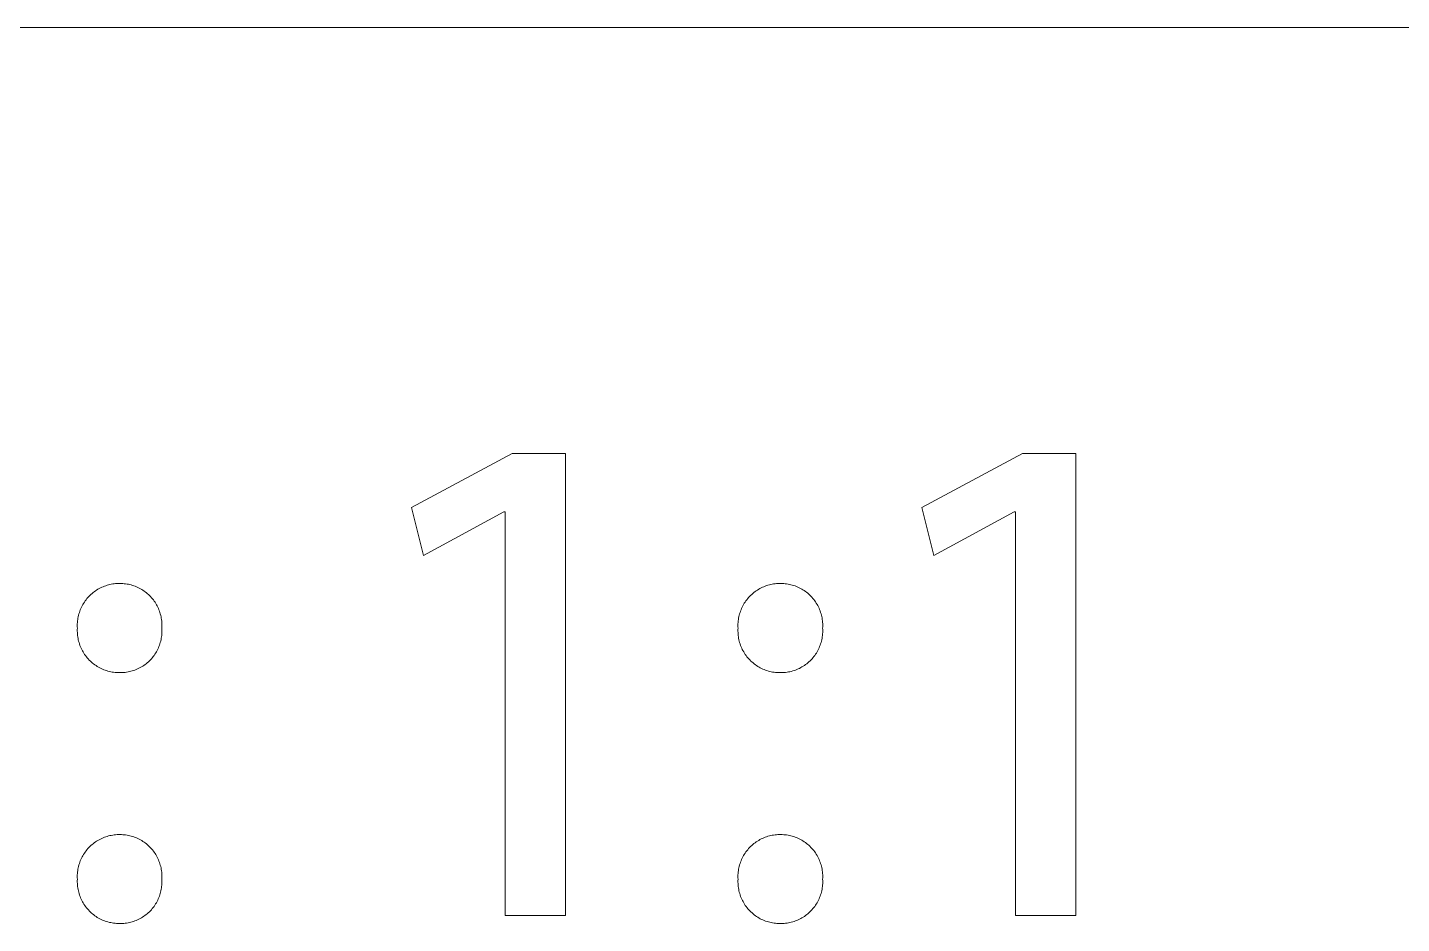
# Model space of a CAD drawing. Header units: millimetres. Extents: x 373 to 3451, y -552 to 1598.
# Drawn here: x 3263.1 to 3322.7, y -418.7 to -379.9 of the extents above; entities that cross this region are included whole.
import ezdxf

# ---------------------------------------------------------------- set-up
doc = ezdxf.new("R2010")
doc.units = ezdxf.units.MM
doc.header["$MEASUREMENT"] = 0
doc.layers.add('Domyślny', color=7, linetype='Continuous', true_color=0x000000)

msp = doc.modelspace()

# ---------------------------------------------------------------- linework, layer by layer
at = {"layer": 'Domyślny', "color": 18, "lineweight": 15, "true_color": 0x000000}
for p, q in [((2287.644, -379.874), (3450.742, -379.874)), ((3279.734, -400.677), (3284.1, -398.34)), ((3284.1, -398.34), (3286.416, -398.34)), ((3286.416, -398.34), (3286.416, -418.367)), ((3301.873, -400.677), (3306.239, -398.34)), ((3306.239, -398.34), (3308.555, -398.34)), ((3308.555, -398.34), (3308.555, -418.367)), ((3280.256, -402.758), (3279.734, -400.677)), ((3283.741, -400.872), (3280.256, -402.758)), ((3283.802, -400.872), (3283.741, -400.872)), ((3283.802, -418.367), (3283.802, -400.872)), ((3302.396, -402.758), (3301.873, -400.677)), ((3305.88, -400.872), (3302.396, -402.758)), ((3305.942, -400.872), (3305.88, -400.872)), ((3305.942, -418.367), (3305.942, -400.872)), ((3266.476, -404.07), (3266.536, -404.051)), ((3266.536, -404.051), (3266.596, -404.034)), ((3266.596, -404.034), (3266.657, -404.019)), ((3266.657, -404.019), (3266.718, -404.006)), ((3266.718, -404.006), (3266.78, -403.996)), ((3266.78, -403.996), (3266.842, -403.987)), ((3266.842, -403.987), (3266.904, -403.981)), ((3266.904, -403.981), (3266.966, -403.976)), ((3266.966, -403.976), (3267.029, -403.974)), ((3267.029, -403.974), (3267.092, -403.974)), ((3267.092, -403.974), (3267.154, -403.975)), ((3267.154, -403.975), (3267.216, -403.977)), ((3267.216, -403.977), (3267.278, -403.982)), ((3267.278, -403.982), (3267.339, -403.989)), ((3267.339, -403.989), (3267.401, -403.999)), ((3267.401, -403.999), (3267.462, -404.01)), ((3267.462, -404.01), (3267.522, -404.023)), ((3267.522, -404.023), (3267.583, -404.038)), ((3267.583, -404.038), (3267.642, -404.056)), ((3267.642, -404.056), (3267.701, -404.075)), ((3295.139, -404.068), (3295.199, -404.049)), ((3295.199, -404.049), (3295.259, -404.032)), ((3295.259, -404.032), (3295.32, -404.018)), ((3295.32, -404.018), (3295.382, -404.005)), ((3295.382, -404.005), (3295.444, -403.994)), ((3295.444, -403.994), (3295.506, -403.986)), ((3295.506, -403.986), (3295.568, -403.98)), ((3295.568, -403.98), (3295.631, -403.976)), ((3295.631, -403.976), (3295.694, -403.974)), ((3295.694, -403.974), (3295.757, -403.974)), ((3295.757, -403.974), (3295.82, -403.975)), ((3295.82, -403.975), (3295.883, -403.978)), ((3295.883, -403.978), (3295.946, -403.984)), ((3295.946, -403.984), (3296.009, -403.992)), ((3296.009, -403.992), (3296.071, -404.002)), ((3296.071, -404.002), (3296.134, -404.014)), ((3296.134, -404.014), (3296.195, -404.028)), ((3296.195, -404.028), (3296.256, -404.044)), ((3296.256, -404.044), (3296.317, -404.063)), ((3296.317, -404.063), (3296.377, -404.083)), ((3265.622, -404.681), (3265.661, -404.632)), ((3265.661, -404.632), (3265.702, -404.584)), ((3265.702, -404.584), (3265.744, -404.538)), ((3265.744, -404.538), (3265.788, -404.493)), ((3265.788, -404.493), (3265.834, -404.45)), ((3265.834, -404.45), (3265.881, -404.409)), ((3265.881, -404.409), (3265.929, -404.369)), ((3265.929, -404.369), (3265.979, -404.331)), ((3265.979, -404.331), (3266.03, -404.295)), ((3266.03, -404.295), (3266.082, -404.26)), ((3266.082, -404.26), (3266.135, -404.227)), ((3266.135, -404.227), (3266.19, -404.196)), ((3266.19, -404.196), (3266.245, -404.167)), ((3266.245, -404.167), (3266.302, -404.14)), ((3266.302, -404.14), (3266.359, -404.115)), ((3266.359, -404.115), (3266.417, -404.092)), ((3266.417, -404.092), (3266.476, -404.07)), ((3267.701, -404.075), (3267.759, -404.097)), ((3267.759, -404.097), (3267.817, -404.12)), ((3267.817, -404.12), (3267.874, -404.146)), ((3267.874, -404.146), (3267.929, -404.173)), ((3267.929, -404.173), (3267.984, -404.203)), ((3267.984, -404.203), (3268.038, -404.234)), ((3268.038, -404.234), (3268.09, -404.267)), ((3268.09, -404.267), (3268.142, -404.302)), ((3268.142, -404.302), (3268.192, -404.338)), ((3268.192, -404.338), (3268.241, -404.376)), ((3268.241, -404.376), (3268.289, -404.416)), ((3268.289, -404.416), (3268.335, -404.458)), ((3268.335, -404.458), (3268.379, -404.501)), ((3268.379, -404.501), (3268.423, -404.545)), ((3268.423, -404.545), (3268.464, -404.592)), ((3268.464, -404.592), (3268.504, -404.639)), ((3268.504, -404.639), (3268.543, -404.688)), ((3294.28, -404.678), (3294.32, -404.629)), ((3294.32, -404.629), (3294.361, -404.581)), ((3294.361, -404.581), (3294.403, -404.535)), ((3294.403, -404.535), (3294.447, -404.49)), ((3294.447, -404.49), (3294.493, -404.447)), ((3294.493, -404.447), (3294.54, -404.406)), ((3294.54, -404.406), (3294.589, -404.366)), ((3294.589, -404.366), (3294.639, -404.328)), ((3294.639, -404.328), (3294.69, -404.292)), ((3294.69, -404.292), (3294.743, -404.257)), ((3294.743, -404.257), (3294.796, -404.224)), ((3294.796, -404.224), (3294.851, -404.193)), ((3294.851, -404.193), (3294.907, -404.164)), ((3294.907, -404.164), (3294.963, -404.137)), ((3294.963, -404.137), (3295.021, -404.112)), ((3295.021, -404.112), (3295.079, -404.089)), ((3295.079, -404.089), (3295.139, -404.068)), ((3296.377, -404.083), (3296.436, -404.106)), ((3296.436, -404.106), (3296.494, -404.13)), ((3296.494, -404.13), (3296.552, -404.157)), ((3296.552, -404.157), (3296.608, -404.186)), ((3296.608, -404.186), (3296.663, -404.216)), ((3296.663, -404.216), (3296.718, -404.249)), ((3296.718, -404.249), (3296.771, -404.283)), ((3296.771, -404.283), (3296.823, -404.319)), ((3296.823, -404.319), (3296.873, -404.357)), ((3296.873, -404.357), (3296.923, -404.397)), ((3296.923, -404.397), (3296.971, -404.439)), ((3296.971, -404.439), (3297.017, -404.482)), ((3297.017, -404.482), (3297.062, -404.526)), ((3297.062, -404.526), (3297.105, -404.573)), ((3297.105, -404.573), (3297.147, -404.62)), ((3297.147, -404.62), (3297.187, -404.669)), ((3265.313, -405.292), (3265.331, -405.232)), ((3265.331, -405.232), (3265.352, -405.172)), ((3265.352, -405.172), (3265.374, -405.114)), ((3265.374, -405.114), (3265.398, -405.056)), ((3265.398, -405.056), (3265.425, -404.999)), ((3265.425, -404.999), (3265.453, -404.944)), ((3265.453, -404.944), (3265.483, -404.889)), ((3265.483, -404.889), (3265.515, -404.835)), ((3265.515, -404.835), (3265.549, -404.782)), ((3265.549, -404.782), (3265.585, -404.731)), ((3265.585, -404.731), (3265.622, -404.681)), ((3268.543, -404.688), (3268.58, -404.738)), ((3268.58, -404.738), (3268.614, -404.789)), ((3268.614, -404.789), (3268.648, -404.842)), ((3268.648, -404.842), (3268.679, -404.895)), ((3268.679, -404.895), (3268.708, -404.95)), ((3268.708, -404.95), (3268.736, -405.006)), ((3268.736, -405.006), (3268.762, -405.062)), ((3268.762, -405.062), (3268.785, -405.12)), ((3268.785, -405.12), (3268.807, -405.178)), ((3268.807, -405.178), (3268.827, -405.237)), ((3268.827, -405.237), (3268.844, -405.296)), ((3293.969, -405.29), (3293.987, -405.23)), ((3293.987, -405.23), (3294.008, -405.17)), ((3294.008, -405.17), (3294.03, -405.112)), ((3294.03, -405.112), (3294.055, -405.054)), ((3294.055, -405.054), (3294.081, -404.997)), ((3294.081, -404.997), (3294.11, -404.941)), ((3294.11, -404.941), (3294.14, -404.886)), ((3294.14, -404.886), (3294.173, -404.832)), ((3294.173, -404.832), (3294.207, -404.779)), ((3294.207, -404.779), (3294.243, -404.728)), ((3294.243, -404.728), (3294.28, -404.678)), ((3297.187, -404.669), (3297.225, -404.72)), ((3297.225, -404.72), (3297.261, -404.772)), ((3297.261, -404.772), (3297.296, -404.825)), ((3297.296, -404.825), (3297.329, -404.879)), ((3297.329, -404.879), (3297.359, -404.934)), ((3297.359, -404.934), (3297.388, -404.99)), ((3297.388, -404.99), (3297.415, -405.048)), ((3297.415, -405.048), (3297.44, -405.106)), ((3297.44, -405.106), (3297.463, -405.165)), ((3297.463, -405.165), (3297.484, -405.225)), ((3297.484, -405.225), (3297.503, -405.285)), ((3265.243, -405.786), (3265.244, -405.723)), ((3265.244, -405.849), (3265.243, -405.786)), ((3265.244, -405.723), (3265.248, -405.661)), ((3265.247, -405.911), (3265.244, -405.849)), ((3265.248, -405.661), (3265.253, -405.598)), ((3265.253, -405.598), (3265.261, -405.536)), ((3265.261, -405.536), (3265.271, -405.475)), ((3265.271, -405.475), (3265.283, -405.413)), ((3265.283, -405.413), (3265.297, -405.352)), ((3265.297, -405.352), (3265.313, -405.292)), ((3268.844, -405.296), (3268.86, -405.356)), ((3268.86, -405.356), (3268.874, -405.417)), ((3268.874, -405.417), (3268.885, -405.478)), ((3268.885, -405.478), (3268.894, -405.539)), ((3268.894, -405.539), (3268.902, -405.601)), ((3268.902, -405.601), (3268.907, -405.663)), ((3268.909, -405.849), (3268.906, -405.911)), ((3268.907, -405.663), (3268.91, -405.725)), ((3268.91, -405.787), (3268.909, -405.849)), ((3268.91, -405.725), (3268.91, -405.787)), ((3293.898, -405.786), (3293.899, -405.723)), ((3293.899, -405.848), (3293.898, -405.786)), ((3293.899, -405.723), (3293.903, -405.66)), ((3293.901, -405.911), (3293.899, -405.848)), ((3293.903, -405.66), (3293.908, -405.598)), ((3293.908, -405.598), (3293.916, -405.535)), ((3293.916, -405.535), (3293.926, -405.473)), ((3293.926, -405.473), (3293.938, -405.412)), ((3293.938, -405.412), (3293.953, -405.35)), ((3293.953, -405.35), (3293.969, -405.29)), ((3297.503, -405.285), (3297.519, -405.346)), ((3297.519, -405.346), (3297.534, -405.408)), ((3297.534, -405.408), (3297.546, -405.47)), ((3297.546, -405.47), (3297.556, -405.532)), ((3297.556, -405.532), (3297.564, -405.595)), ((3297.564, -405.595), (3297.57, -405.658)), ((3297.57, -405.658), (3297.573, -405.721)), ((3297.574, -405.848), (3297.571, -405.911)), ((3297.573, -405.721), (3297.575, -405.785)), ((3297.575, -405.785), (3297.574, -405.848)), ((3265.243, -406.038), (3265.244, -405.974)), ((3265.245, -406.101), (3265.243, -406.038)), ((3265.244, -405.974), (3265.247, -405.911)), ((3265.249, -406.164), (3265.245, -406.101)), ((3265.255, -406.227), (3265.249, -406.164)), ((3265.263, -406.29), (3265.255, -406.227)), ((3265.274, -406.352), (3265.263, -406.29)), ((3265.286, -406.414), (3265.274, -406.352)), ((3265.301, -406.476), (3265.286, -406.414)), ((3268.873, -406.408), (3268.859, -406.469)), ((3268.885, -406.347), (3268.873, -406.408)), ((3268.894, -406.285), (3268.885, -406.347)), ((3268.902, -406.223), (3268.894, -406.285)), ((3268.907, -406.161), (3268.902, -406.223)), ((3268.906, -405.911), (3268.909, -405.973)), ((3268.91, -406.098), (3268.907, -406.161)), ((3268.909, -405.973), (3268.911, -406.036)), ((3268.911, -406.036), (3268.91, -406.098)), ((3293.898, -406.037), (3293.899, -405.974)), ((3293.9, -406.1), (3293.898, -406.037)), ((3293.899, -405.974), (3293.901, -405.911)), ((3293.903, -406.163), (3293.9, -406.1)), ((3293.909, -406.226), (3293.903, -406.163)), ((3293.917, -406.289), (3293.909, -406.226)), ((3293.928, -406.351), (3293.917, -406.289)), ((3293.94, -406.413), (3293.928, -406.351)), ((3293.955, -406.474), (3293.94, -406.413)), ((3297.534, -406.41), (3297.519, -406.471)), ((3297.546, -406.348), (3297.534, -406.41)), ((3297.556, -406.286), (3297.546, -406.348)), ((3297.564, -406.224), (3297.556, -406.286)), ((3297.569, -406.162), (3297.564, -406.224)), ((3297.573, -406.099), (3297.569, -406.162)), ((3297.571, -405.911), (3297.574, -405.974)), ((3297.574, -406.036), (3297.573, -406.099)), ((3297.574, -405.974), (3297.574, -406.036)), ((3265.318, -406.537), (3265.301, -406.476)), ((3265.337, -406.597), (3265.318, -406.537)), ((3265.358, -406.657), (3265.337, -406.597)), ((3265.381, -406.716), (3265.358, -406.657)), ((3265.406, -406.774), (3265.381, -406.716)), ((3265.434, -406.831), (3265.406, -406.774)), ((3265.463, -406.887), (3265.434, -406.831)), ((3265.494, -406.942), (3265.463, -406.887)), ((3265.527, -406.996), (3265.494, -406.942)), ((3265.562, -407.049), (3265.527, -406.996)), ((3268.61, -407.038), (3268.575, -407.089)), ((3268.644, -406.985), (3268.61, -407.038)), ((3268.676, -406.931), (3268.644, -406.985)), ((3268.706, -406.877), (3268.676, -406.931)), ((3268.734, -406.821), (3268.706, -406.877)), ((3268.76, -406.764), (3268.734, -406.821)), ((3268.784, -406.707), (3268.76, -406.764)), ((3268.806, -406.648), (3268.784, -406.707)), ((3268.826, -406.589), (3268.806, -406.648)), ((3268.844, -406.529), (3268.826, -406.589)), ((3268.859, -406.469), (3268.844, -406.529)), ((3293.971, -406.535), (3293.955, -406.474)), ((3293.99, -406.595), (3293.971, -406.535)), ((3294.011, -406.655), (3293.99, -406.595)), ((3294.034, -406.714), (3294.011, -406.655)), ((3294.059, -406.772), (3294.034, -406.714)), ((3294.086, -406.829), (3294.059, -406.772)), ((3294.115, -406.885), (3294.086, -406.829)), ((3294.146, -406.94), (3294.115, -406.885)), ((3294.179, -406.994), (3294.146, -406.94)), ((3294.213, -407.046), (3294.179, -406.994)), ((3294.25, -407.098), (3294.213, -407.046)), ((3297.265, -407.04), (3297.229, -407.092)), ((3297.299, -406.988), (3297.265, -407.04)), ((3297.331, -406.934), (3297.299, -406.988)), ((3297.362, -406.879), (3297.331, -406.934)), ((3297.39, -406.823), (3297.362, -406.879)), ((3297.417, -406.767), (3297.39, -406.823)), ((3297.441, -406.709), (3297.417, -406.767)), ((3297.464, -406.65), (3297.441, -406.709)), ((3297.484, -406.591), (3297.464, -406.65)), ((3297.503, -406.531), (3297.484, -406.591)), ((3297.519, -406.471), (3297.503, -406.531)), ((3265.599, -407.101), (3265.562, -407.049)), ((3265.637, -407.151), (3265.599, -407.101)), ((3265.677, -407.2), (3265.637, -407.151)), ((3265.719, -407.247), (3265.677, -407.2)), ((3265.763, -407.293), (3265.719, -407.247)), ((3265.808, -407.338), (3265.763, -407.293)), ((3265.854, -407.381), (3265.808, -407.338)), ((3265.902, -407.422), (3265.854, -407.381)), ((3265.952, -407.461), (3265.902, -407.422)), ((3266.003, -407.499), (3265.952, -407.461)), ((3266.055, -407.535), (3266.003, -407.499)), ((3266.108, -407.569), (3266.055, -407.535)), ((3266.163, -407.601), (3266.108, -407.569)), ((3266.218, -407.631), (3266.163, -407.601)), ((3266.275, -407.66), (3266.218, -407.631)), ((3267.971, -407.621), (3267.916, -407.65)), ((3268.026, -407.591), (3267.971, -407.621)), ((3268.079, -407.558), (3268.026, -407.591)), ((3268.131, -407.524), (3268.079, -407.558)), ((3268.182, -407.488), (3268.131, -407.524)), ((3268.231, -407.45), (3268.182, -407.488)), ((3268.28, -407.41), (3268.231, -407.45)), ((3268.326, -407.369), (3268.28, -407.41)), ((3268.372, -407.326), (3268.326, -407.369)), ((3268.416, -407.281), (3268.372, -407.326)), ((3268.458, -407.235), (3268.416, -407.281)), ((3268.498, -407.188), (3268.458, -407.235)), ((3268.537, -407.139), (3268.498, -407.188)), ((3268.575, -407.089), (3268.537, -407.139)), ((3294.288, -407.148), (3294.25, -407.098)), ((3294.328, -407.197), (3294.288, -407.148)), ((3294.37, -407.244), (3294.328, -407.197)), ((3294.413, -407.29), (3294.37, -407.244)), ((3294.458, -407.335), (3294.413, -407.29)), ((3294.504, -407.377), (3294.458, -407.335)), ((3294.552, -407.419), (3294.504, -407.377)), ((3294.601, -407.458), (3294.552, -407.419)), ((3294.652, -407.496), (3294.601, -407.458)), ((3294.704, -407.532), (3294.652, -407.496)), ((3294.757, -407.566), (3294.704, -407.532)), ((3294.811, -407.598), (3294.757, -407.566)), ((3294.866, -407.629), (3294.811, -407.598)), ((3294.922, -407.657), (3294.866, -407.629)), ((3296.62, -407.623), (3296.564, -407.652)), ((3296.675, -407.592), (3296.62, -407.623)), ((3296.729, -407.56), (3296.675, -407.592)), ((3296.781, -407.526), (3296.729, -407.56)), ((3296.832, -407.49), (3296.781, -407.526)), ((3296.882, -407.452), (3296.832, -407.49)), ((3296.931, -407.412), (3296.882, -407.452)), ((3296.978, -407.371), (3296.931, -407.412)), ((3297.024, -407.328), (3296.978, -407.371)), ((3297.068, -407.284), (3297.024, -407.328)), ((3297.111, -407.238), (3297.068, -407.284)), ((3297.152, -407.19), (3297.111, -407.238)), ((3297.191, -407.142), (3297.152, -407.19)), ((3297.229, -407.092), (3297.191, -407.142)), ((3266.332, -407.686), (3266.275, -407.66)), ((3266.391, -407.71), (3266.332, -407.686)), ((3266.45, -407.733), (3266.391, -407.71)), ((3266.51, -407.753), (3266.45, -407.733)), ((3266.571, -407.771), (3266.51, -407.753)), ((3266.632, -407.787), (3266.571, -407.771)), ((3266.694, -407.801), (3266.632, -407.787)), ((3266.756, -407.812), (3266.694, -407.801)), ((3266.819, -407.822), (3266.756, -407.812)), ((3266.881, -407.829), (3266.819, -407.822)), ((3266.945, -407.834), (3266.881, -407.829)), ((3267.008, -407.837), (3266.945, -407.834)), ((3267.071, -407.838), (3267.008, -407.837)), ((3267.134, -407.838), (3267.071, -407.838)), ((3267.196, -407.837), (3267.134, -407.838)), ((3267.258, -407.833), (3267.196, -407.837)), ((3267.32, -407.827), (3267.258, -407.833)), ((3267.382, -407.819), (3267.32, -407.827)), ((3267.444, -407.808), (3267.382, -407.819)), ((3267.505, -407.796), (3267.444, -407.808)), ((3267.566, -407.781), (3267.505, -407.796)), ((3267.626, -407.764), (3267.566, -407.781)), ((3267.685, -407.746), (3267.626, -407.764)), ((3267.744, -407.725), (3267.685, -407.746)), ((3267.802, -407.702), (3267.744, -407.725)), ((3267.86, -407.677), (3267.802, -407.702)), ((3267.916, -407.65), (3267.86, -407.677)), ((3294.98, -407.684), (3294.922, -407.657)), ((3295.038, -407.708), (3294.98, -407.684)), ((3295.097, -407.731), (3295.038, -407.708)), ((3295.157, -407.751), (3295.097, -407.731)), ((3295.217, -407.769), (3295.157, -407.751)), ((3295.278, -407.785), (3295.217, -407.769)), ((3295.34, -407.799), (3295.278, -407.785)), ((3295.402, -407.811), (3295.34, -407.799)), ((3295.464, -407.821), (3295.402, -407.811)), ((3295.527, -407.828), (3295.464, -407.821)), ((3295.589, -407.834), (3295.527, -407.828)), ((3295.652, -407.837), (3295.589, -407.834)), ((3295.716, -407.838), (3295.652, -407.837)), ((3295.778, -407.839), (3295.716, -407.838)), ((3295.841, -407.837), (3295.778, -407.839)), ((3295.903, -407.833), (3295.841, -407.837)), ((3295.966, -407.827), (3295.903, -407.833)), ((3296.028, -407.819), (3295.966, -407.827)), ((3296.09, -407.809), (3296.028, -407.819)), ((3296.151, -407.797), (3296.09, -407.809)), ((3296.212, -407.782), (3296.151, -407.797)), ((3296.273, -407.765), (3296.212, -407.782)), ((3296.333, -407.747), (3296.273, -407.765)), ((3296.392, -407.726), (3296.333, -407.747)), ((3296.45, -407.703), (3296.392, -407.726)), ((3296.508, -407.679), (3296.45, -407.703)), ((3296.564, -407.652), (3296.508, -407.679)), ((3265.744, -415.422), (3265.788, -415.378)), ((3265.788, -415.378), (3265.834, -415.335)), ((3265.834, -415.335), (3265.881, -415.293)), ((3265.881, -415.293), (3265.929, -415.253)), ((3265.929, -415.253), (3265.979, -415.215)), ((3265.979, -415.215), (3266.03, -415.179)), ((3266.03, -415.179), (3266.082, -415.144)), ((3266.082, -415.144), (3266.135, -415.111)), ((3266.135, -415.111), (3266.19, -415.08)), ((3266.19, -415.08), (3266.245, -415.051)), ((3266.245, -415.051), (3266.302, -415.024)), ((3266.302, -415.024), (3266.359, -414.999)), ((3266.359, -414.999), (3266.417, -414.976)), ((3266.417, -414.976), (3266.476, -414.955)), ((3266.476, -414.955), (3266.536, -414.936)), ((3266.536, -414.936), (3266.596, -414.919)), ((3266.596, -414.919), (3266.657, -414.904)), ((3266.657, -414.904), (3266.718, -414.891)), ((3266.718, -414.891), (3266.78, -414.88)), ((3266.78, -414.88), (3266.842, -414.871)), ((3266.842, -414.871), (3266.904, -414.865)), ((3266.904, -414.865), (3266.966, -414.861)), ((3266.966, -414.861), (3267.029, -414.858)), ((3267.029, -414.858), (3267.092, -414.858)), ((3267.092, -414.858), (3267.154, -414.859)), ((3267.154, -414.859), (3267.216, -414.862)), ((3267.216, -414.862), (3267.278, -414.867)), ((3267.278, -414.867), (3267.339, -414.874)), ((3267.339, -414.874), (3267.401, -414.883)), ((3267.401, -414.883), (3267.462, -414.894)), ((3267.462, -414.894), (3267.522, -414.907)), ((3267.522, -414.907), (3267.583, -414.923)), ((3267.583, -414.923), (3267.642, -414.94)), ((3267.642, -414.94), (3267.701, -414.96)), ((3267.701, -414.96), (3267.759, -414.981)), ((3267.759, -414.981), (3267.817, -415.005)), ((3267.817, -415.005), (3267.874, -415.03)), ((3267.874, -415.03), (3267.929, -415.058)), ((3267.929, -415.058), (3267.984, -415.087)), ((3267.984, -415.087), (3268.038, -415.118)), ((3268.038, -415.118), (3268.09, -415.151)), ((3268.09, -415.151), (3268.142, -415.186)), ((3268.142, -415.186), (3268.192, -415.222)), ((3268.192, -415.222), (3268.241, -415.261)), ((3268.241, -415.261), (3268.289, -415.301)), ((3268.289, -415.301), (3268.335, -415.342)), ((3268.335, -415.342), (3268.379, -415.385)), ((3268.379, -415.385), (3268.423, -415.43)), ((3294.403, -415.419), (3294.447, -415.375)), ((3294.447, -415.375), (3294.493, -415.332)), ((3294.493, -415.332), (3294.54, -415.29)), ((3294.54, -415.29), (3294.589, -415.25)), ((3294.589, -415.25), (3294.639, -415.212)), ((3294.639, -415.212), (3294.69, -415.176)), ((3294.69, -415.176), (3294.743, -415.141)), ((3294.743, -415.141), (3294.796, -415.109)), ((3294.796, -415.109), (3294.851, -415.078)), ((3294.851, -415.078), (3294.907, -415.049)), ((3294.907, -415.049), (3294.963, -415.022)), ((3294.963, -415.022), (3295.021, -414.997)), ((3295.021, -414.997), (3295.079, -414.974)), ((3295.079, -414.974), (3295.139, -414.953)), ((3295.139, -414.953), (3295.199, -414.934)), ((3295.199, -414.934), (3295.259, -414.917)), ((3295.259, -414.917), (3295.32, -414.902)), ((3295.32, -414.902), (3295.382, -414.889)), ((3295.382, -414.889), (3295.444, -414.879)), ((3295.444, -414.879), (3295.506, -414.87)), ((3295.506, -414.87), (3295.568, -414.864)), ((3295.568, -414.864), (3295.631, -414.86)), ((3295.631, -414.86), (3295.694, -414.858)), ((3295.694, -414.858), (3295.757, -414.858)), ((3295.757, -414.858), (3295.82, -414.859)), ((3295.82, -414.859), (3295.883, -414.863)), ((3295.883, -414.863), (3295.946, -414.868)), ((3295.946, -414.868), (3296.009, -414.876)), ((3296.009, -414.876), (3296.071, -414.886)), ((3296.071, -414.886), (3296.134, -414.898)), ((3296.134, -414.898), (3296.195, -414.912)), ((3296.195, -414.912), (3296.256, -414.928)), ((3296.256, -414.928), (3296.317, -414.947)), ((3296.317, -414.947), (3296.377, -414.967)), ((3296.377, -414.967), (3296.436, -414.99)), ((3296.436, -414.99), (3296.494, -415.015)), ((3296.494, -415.015), (3296.552, -415.041)), ((3296.552, -415.041), (3296.608, -415.07)), ((3296.608, -415.07), (3296.663, -415.101)), ((3296.663, -415.101), (3296.718, -415.133)), ((3296.718, -415.133), (3296.771, -415.167)), ((3296.771, -415.167), (3296.823, -415.204)), ((3296.823, -415.204), (3296.873, -415.242)), ((3296.873, -415.242), (3296.923, -415.281)), ((3296.923, -415.281), (3296.971, -415.323)), ((3296.971, -415.323), (3297.017, -415.366)), ((3297.017, -415.366), (3297.062, -415.411)), ((3265.374, -415.998), (3265.398, -415.94)), ((3265.398, -415.94), (3265.425, -415.884)), ((3265.425, -415.884), (3265.453, -415.828)), ((3265.453, -415.828), (3265.483, -415.773)), ((3265.483, -415.773), (3265.515, -415.719)), ((3265.515, -415.719), (3265.549, -415.666)), ((3265.549, -415.666), (3265.585, -415.615)), ((3265.585, -415.615), (3265.622, -415.565)), ((3265.622, -415.565), (3265.661, -415.516)), ((3265.661, -415.516), (3265.702, -415.468)), ((3265.702, -415.468), (3265.744, -415.422)), ((3268.423, -415.43), (3268.464, -415.476)), ((3268.464, -415.476), (3268.504, -415.523)), ((3268.504, -415.523), (3268.543, -415.572)), ((3268.543, -415.572), (3268.58, -415.622)), ((3268.58, -415.622), (3268.614, -415.673)), ((3268.614, -415.673), (3268.648, -415.726)), ((3268.648, -415.726), (3268.679, -415.78)), ((3268.679, -415.78), (3268.708, -415.834)), ((3268.708, -415.834), (3268.736, -415.89)), ((3268.736, -415.89), (3268.762, -415.946)), ((3268.762, -415.946), (3268.785, -416.004)), ((3294.03, -415.996), (3294.055, -415.938)), ((3294.055, -415.938), (3294.081, -415.881)), ((3294.081, -415.881), (3294.11, -415.825)), ((3294.11, -415.825), (3294.14, -415.77)), ((3294.14, -415.77), (3294.173, -415.716)), ((3294.173, -415.716), (3294.207, -415.664)), ((3294.207, -415.664), (3294.243, -415.612)), ((3294.243, -415.612), (3294.28, -415.562)), ((3294.28, -415.562), (3294.32, -415.513)), ((3294.32, -415.513), (3294.361, -415.465)), ((3294.361, -415.465), (3294.403, -415.419)), ((3297.062, -415.411), (3297.105, -415.457)), ((3297.105, -415.457), (3297.147, -415.504)), ((3297.147, -415.504), (3297.187, -415.554)), ((3297.187, -415.554), (3297.225, -415.604)), ((3297.225, -415.604), (3297.261, -415.656)), ((3297.261, -415.656), (3297.296, -415.709)), ((3297.296, -415.709), (3297.329, -415.763)), ((3297.329, -415.763), (3297.359, -415.818)), ((3297.359, -415.818), (3297.388, -415.875)), ((3297.388, -415.875), (3297.415, -415.932)), ((3297.415, -415.932), (3297.44, -415.99)), ((3265.244, -416.608), (3265.248, -416.545)), ((3265.248, -416.545), (3265.253, -416.483)), ((3265.253, -416.483), (3265.261, -416.421)), ((3265.261, -416.421), (3265.271, -416.359)), ((3265.271, -416.359), (3265.283, -416.297)), ((3265.283, -416.297), (3265.297, -416.236)), ((3265.297, -416.236), (3265.313, -416.176)), ((3265.313, -416.176), (3265.331, -416.116)), ((3265.331, -416.116), (3265.352, -416.057)), ((3265.352, -416.057), (3265.374, -415.998)), ((3268.785, -416.004), (3268.807, -416.062)), ((3268.807, -416.062), (3268.827, -416.121)), ((3268.827, -416.121), (3268.844, -416.18)), ((3268.844, -416.18), (3268.86, -416.241)), ((3268.86, -416.241), (3268.874, -416.301)), ((3268.874, -416.301), (3268.885, -416.362)), ((3268.885, -416.362), (3268.894, -416.424)), ((3268.894, -416.424), (3268.902, -416.485)), ((3268.902, -416.485), (3268.907, -416.547)), ((3268.907, -416.547), (3268.91, -416.609)), ((3293.899, -416.607), (3293.903, -416.544)), ((3293.903, -416.544), (3293.908, -416.482)), ((3293.908, -416.482), (3293.916, -416.419)), ((3293.916, -416.419), (3293.926, -416.357)), ((3293.926, -416.357), (3293.938, -416.296)), ((3293.938, -416.296), (3293.953, -416.235)), ((3293.953, -416.235), (3293.969, -416.174)), ((3293.969, -416.174), (3293.987, -416.114)), ((3293.987, -416.114), (3294.008, -416.055)), ((3294.008, -416.055), (3294.03, -415.996)), ((3297.44, -415.99), (3297.463, -416.049)), ((3297.463, -416.049), (3297.484, -416.109)), ((3297.484, -416.109), (3297.503, -416.169)), ((3297.503, -416.169), (3297.519, -416.23)), ((3297.519, -416.23), (3297.534, -416.292)), ((3297.534, -416.292), (3297.546, -416.354)), ((3297.546, -416.354), (3297.556, -416.417)), ((3297.556, -416.417), (3297.564, -416.479)), ((3297.564, -416.479), (3297.57, -416.542)), ((3297.57, -416.542), (3297.573, -416.606)), ((3265.243, -416.67), (3265.244, -416.608)), ((3265.244, -416.733), (3265.243, -416.67)), ((3265.247, -416.795), (3265.244, -416.733)), ((3265.244, -416.858), (3265.247, -416.795)), ((3265.244, -416.922), (3265.244, -416.858)), ((3265.246, -416.985), (3265.244, -416.922)), ((3265.25, -417.048), (3265.246, -416.985)), ((3265.256, -417.11), (3265.25, -417.048)), ((3265.265, -417.173), (3265.256, -417.11)), ((3265.275, -417.235), (3265.265, -417.173)), ((3268.893, -417.168), (3268.883, -417.229)), ((3268.9, -417.106), (3268.893, -417.168)), ((3268.906, -417.044), (3268.9, -417.106)), ((3268.909, -416.733), (3268.906, -416.795)), ((3268.906, -416.795), (3268.909, -416.858)), ((3268.909, -416.982), (3268.906, -417.044)), ((3268.91, -416.671), (3268.909, -416.733)), ((3268.909, -416.858), (3268.91, -416.92)), ((3268.91, -416.92), (3268.909, -416.982)), ((3268.91, -416.609), (3268.91, -416.671)), ((3293.898, -416.67), (3293.899, -416.607)), ((3293.899, -416.733), (3293.898, -416.67)), ((3293.901, -416.795), (3293.899, -416.733)), ((3293.899, -416.858), (3293.901, -416.795)), ((3293.899, -416.921), (3293.899, -416.858)), ((3293.9, -416.984), (3293.899, -416.921)), ((3293.904, -417.047), (3293.9, -416.984)), ((3293.91, -417.109), (3293.904, -417.047)), ((3293.919, -417.172), (3293.91, -417.109)), ((3293.929, -417.234), (3293.919, -417.172)), ((3297.554, -417.169), (3297.544, -417.231)), ((3297.562, -417.107), (3297.554, -417.169)), ((3297.568, -417.045), (3297.562, -417.107)), ((3297.572, -416.983), (3297.568, -417.045)), ((3297.574, -416.732), (3297.571, -416.795)), ((3297.571, -416.795), (3297.573, -416.858)), ((3297.574, -416.92), (3297.572, -416.983)), ((3297.573, -416.606), (3297.575, -416.669)), ((3297.573, -416.858), (3297.574, -416.92)), ((3297.575, -416.669), (3297.574, -416.732)), ((3265.288, -417.297), (3265.275, -417.235)), ((3265.303, -417.358), (3265.288, -417.297)), ((3265.32, -417.419), (3265.303, -417.358)), ((3265.339, -417.479), (3265.32, -417.419)), ((3265.36, -417.538), (3265.339, -417.479)), ((3265.384, -417.597), (3265.36, -417.538)), ((3265.409, -417.655), (3265.384, -417.597)), ((3265.436, -417.712), (3265.409, -417.655)), ((3265.466, -417.768), (3265.436, -417.712)), ((3265.497, -417.823), (3265.466, -417.768)), ((3268.703, -417.757), (3268.673, -417.812)), ((3268.731, -417.702), (3268.703, -417.757)), ((3268.757, -417.645), (3268.731, -417.702)), ((3268.781, -417.588), (3268.757, -417.645)), ((3268.803, -417.53), (3268.781, -417.588)), ((3268.823, -417.471), (3268.803, -417.53)), ((3268.842, -417.411), (3268.823, -417.471)), ((3268.858, -417.351), (3268.842, -417.411)), ((3268.871, -417.29), (3268.858, -417.351)), ((3268.883, -417.229), (3268.871, -417.29)), ((3293.942, -417.295), (3293.929, -417.234)), ((3293.957, -417.357), (3293.942, -417.295)), ((3293.974, -417.417), (3293.957, -417.357)), ((3293.992, -417.477), (3293.974, -417.417)), ((3294.014, -417.536), (3293.992, -417.477)), ((3294.037, -417.595), (3294.014, -417.536)), ((3294.062, -417.653), (3294.037, -417.595)), ((3294.089, -417.709), (3294.062, -417.653)), ((3294.118, -417.765), (3294.089, -417.709)), ((3294.149, -417.82), (3294.118, -417.765)), ((3297.359, -417.76), (3297.328, -417.814)), ((3297.388, -417.704), (3297.359, -417.76)), ((3297.414, -417.648), (3297.388, -417.704)), ((3297.439, -417.59), (3297.414, -417.648)), ((3297.462, -417.532), (3297.439, -417.59)), ((3297.482, -417.473), (3297.462, -417.532)), ((3297.501, -417.413), (3297.482, -417.473)), ((3297.517, -417.353), (3297.501, -417.413)), ((3297.532, -417.292), (3297.517, -417.353)), ((3297.544, -417.231), (3297.532, -417.292)), ((3265.53, -417.876), (3265.497, -417.823)), ((3265.565, -417.929), (3265.53, -417.876)), ((3265.601, -417.98), (3265.565, -417.929)), ((3265.64, -418.03), (3265.601, -417.98)), ((3265.68, -418.079), (3265.64, -418.03)), ((3265.722, -418.126), (3265.68, -418.079)), ((3265.766, -418.172), (3265.722, -418.126)), ((3265.811, -418.216), (3265.766, -418.172)), ((3265.857, -418.258), (3265.811, -418.216)), ((3265.905, -418.299), (3265.857, -418.258)), ((3265.955, -418.339), (3265.905, -418.299)), ((3266.005, -418.376), (3265.955, -418.339)), ((3268.179, -418.365), (3268.128, -418.401)), ((3268.229, -418.327), (3268.179, -418.365)), ((3268.277, -418.288), (3268.229, -418.327)), ((3268.323, -418.247), (3268.277, -418.288)), ((3268.369, -418.204), (3268.323, -418.247)), ((3268.413, -418.16), (3268.369, -418.204)), ((3268.455, -418.114), (3268.413, -418.16)), ((3268.495, -418.067), (3268.455, -418.114)), ((3268.534, -418.018), (3268.495, -418.067)), ((3268.572, -417.969), (3268.534, -418.018)), ((3268.607, -417.917), (3268.572, -417.969)), ((3268.641, -417.865), (3268.607, -417.917)), ((3268.673, -417.812), (3268.641, -417.865)), ((3286.416, -418.367), (3283.802, -418.367)), ((3294.182, -417.874), (3294.149, -417.82)), ((3294.216, -417.926), (3294.182, -417.874)), ((3294.253, -417.977), (3294.216, -417.926)), ((3294.291, -418.027), (3294.253, -417.977)), ((3294.331, -418.076), (3294.291, -418.027)), ((3294.373, -418.123), (3294.331, -418.076)), ((3294.416, -418.169), (3294.373, -418.123)), ((3294.461, -418.213), (3294.416, -418.169)), ((3294.507, -418.255), (3294.461, -418.213)), ((3294.555, -418.296), (3294.507, -418.255)), ((3294.604, -418.335), (3294.555, -418.296)), ((3294.654, -418.373), (3294.604, -418.335)), ((3296.829, -418.367), (3296.778, -418.403)), ((3296.879, -418.329), (3296.829, -418.367)), ((3296.928, -418.29), (3296.879, -418.329)), ((3296.975, -418.249), (3296.928, -418.29)), ((3297.021, -418.206), (3296.975, -418.249)), ((3297.065, -418.162), (3297.021, -418.206)), ((3297.108, -418.116), (3297.065, -418.162)), ((3297.149, -418.069), (3297.108, -418.116)), ((3297.188, -418.021), (3297.149, -418.069)), ((3297.226, -417.971), (3297.188, -418.021)), ((3297.262, -417.92), (3297.226, -417.971)), ((3297.296, -417.868), (3297.262, -417.92)), ((3297.328, -417.814), (3297.296, -417.868)), ((3308.555, -418.367), (3305.942, -418.367)), ((3266.057, -418.412), (3266.005, -418.376)), ((3266.111, -418.446), (3266.057, -418.412)), ((3266.165, -418.478), (3266.111, -418.446)), ((3266.221, -418.508), (3266.165, -418.478)), ((3266.277, -418.536), (3266.221, -418.508)), ((3266.335, -418.562), (3266.277, -418.536)), ((3266.393, -418.586), (3266.335, -418.562)), ((3266.452, -418.608), (3266.393, -418.586)), ((3266.512, -418.628), (3266.452, -418.608)), ((3266.572, -418.646), (3266.512, -418.628)), ((3266.633, -418.662), (3266.572, -418.646)), ((3266.695, -418.675), (3266.633, -418.662)), ((3266.757, -418.687), (3266.695, -418.675)), ((3266.819, -418.696), (3266.757, -418.687)), ((3266.882, -418.704), (3266.819, -418.696)), ((3266.945, -418.709), (3266.882, -418.704)), ((3267.008, -418.711), (3266.945, -418.709)), ((3267.071, -418.712), (3267.008, -418.711)), ((3267.133, -418.712), (3267.071, -418.712)), ((3267.196, -418.711), (3267.133, -418.712)), ((3267.258, -418.707), (3267.196, -418.711)), ((3267.32, -418.701), (3267.258, -418.707)), ((3267.381, -418.693), (3267.32, -418.701)), ((3267.443, -418.683), (3267.381, -418.693)), ((3267.504, -418.671), (3267.443, -418.683)), ((3267.564, -418.656), (3267.504, -418.671)), ((3267.624, -418.64), (3267.564, -418.656)), ((3267.684, -418.621), (3267.624, -418.64)), ((3267.742, -418.6), (3267.684, -418.621)), ((3267.8, -418.578), (3267.742, -418.6)), ((3267.857, -418.553), (3267.8, -418.578)), ((3267.914, -418.526), (3267.857, -418.553)), ((3267.969, -418.498), (3267.914, -418.526)), ((3268.023, -418.467), (3267.969, -418.498)), ((3268.076, -418.435), (3268.023, -418.467)), ((3268.128, -418.401), (3268.076, -418.435)), ((3294.706, -418.409), (3294.654, -418.373)), ((3294.759, -418.443), (3294.706, -418.409)), ((3294.813, -418.475), (3294.759, -418.443)), ((3294.868, -418.505), (3294.813, -418.475)), ((3294.925, -418.533), (3294.868, -418.505)), ((3294.982, -418.559), (3294.925, -418.533)), ((3295.04, -418.584), (3294.982, -418.559)), ((3295.099, -418.606), (3295.04, -418.584)), ((3295.158, -418.626), (3295.099, -418.606)), ((3295.219, -418.644), (3295.158, -418.626)), ((3295.279, -418.66), (3295.219, -418.644)), ((3295.341, -418.674), (3295.279, -418.66)), ((3295.403, -418.686), (3295.341, -418.674)), ((3295.465, -418.695), (3295.403, -418.686)), ((3295.527, -418.703), (3295.465, -418.695)), ((3295.59, -418.708), (3295.527, -418.703)), ((3295.653, -418.711), (3295.59, -418.708)), ((3295.716, -418.712), (3295.653, -418.711)), ((3295.778, -418.713), (3295.716, -418.712)), ((3295.84, -418.711), (3295.778, -418.713)), ((3295.903, -418.707), (3295.84, -418.711)), ((3295.965, -418.702), (3295.903, -418.707)), ((3296.027, -418.694), (3295.965, -418.702)), ((3296.089, -418.684), (3296.027, -418.694)), ((3296.15, -418.671), (3296.089, -418.684)), ((3296.211, -418.657), (3296.15, -418.671)), ((3296.271, -418.641), (3296.211, -418.657)), ((3296.331, -418.622), (3296.271, -418.641)), ((3296.39, -418.602), (3296.331, -418.622)), ((3296.448, -418.579), (3296.39, -418.602)), ((3296.506, -418.554), (3296.448, -418.579)), ((3296.562, -418.528), (3296.506, -418.554)), ((3296.618, -418.499), (3296.562, -418.528)), ((3296.672, -418.469), (3296.618, -418.499)), ((3296.726, -418.437), (3296.672, -418.469)), ((3296.778, -418.403), (3296.726, -418.437))]:
    msp.add_line(p, q, dxfattribs=at)

doc.saveas('drawing.dxf')
